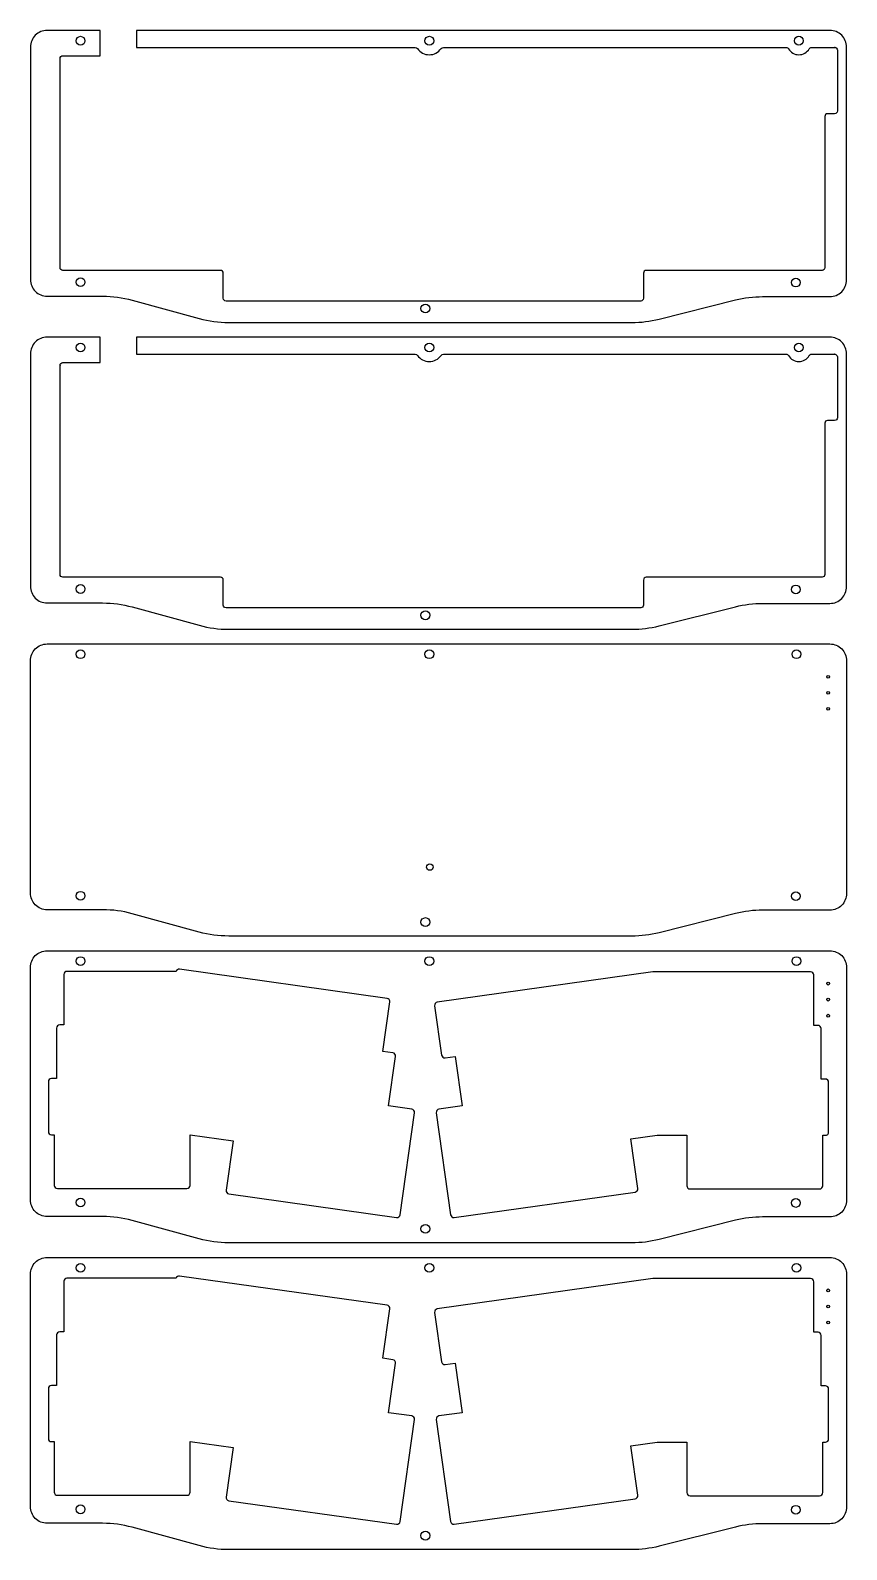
# Model space of a CAD drawing. Header units: millimetres. Extents: x 56 to 348, y 28 to 572.
import ezdxf

# ---------------------------------------------------------------- set-up
doc = ezdxf.new("R2010")
doc.units = ezdxf.units.MM
doc.layers.get('0').update_dxf_attribs({"linetype": 'CONTINUOUS'})

msp = doc.modelspace()

# ---------------------------------------------------------------- linework, layer by layer
for points in [[(80.66, 572.44), (61.59, 572.44, 0.414214), (55.59, 566.44), (55.59, 485.14), (55.59, 483.13, 0.414214), (61.59, 477.13), (62.12, 477.13), (65, 477.13), (81.48, 477.13, -0.066919), (92.04, 475.71), (116.11, 469.12, 0.066919), (126.67, 467.7), (211.18, 467.7), (271.21, 467.7, 0.061512), (280.94, 468.9), (308.35, 475.78, -0.061511), (318.08, 476.98), (342.19, 476.98, 0.414214), (348.19, 482.98), (348.19, 566.44, 0.414214), (342.19, 572.44), (93.68, 572.44), (93.68, 571), (93.68, 567), (93.68, 566.34), (95, 566.34), (168, 566.34), (193.51, 566.34, -0.244873), (194.33, 565.91, 0.520985), (202.81, 565.91, -0.244873), (203.63, 566.34), (280, 566.34), (326.5, 566.34, -0.267138), (327.36, 565.84, 0.575332), (334.8, 565.84, -0.267138), (335.66, 566.34), (344.05, 566.34), (343.89, 566.34, -0.414214), (344.89, 565.33), (344.89, 563.7), (344.89, 546.32), (344.89, 543.56, -0.414214), (343.89, 542.56), (341.38, 542.56, 0.414214), (340.38, 541.56), (340.38, 507), (340.38, 506.27), (340.38, 488.17), (340.38, 487.38, -0.414214), (339.38, 486.37), (335, 486.37), (291, 486.37), (276.38, 486.37, 0.414214), (275.37, 485.37), (275.37, 478.38), (275.37, 476.38, -0.414214), (274.38, 475.38), (212, 475.38), (211, 475.38), (129, 475.38), (125.72, 475.38, -0.414214), (124.72, 476.38), (124.72, 477), (124.72, 485.37, 0.414214), (123.73, 486.37), (111.72, 486.37), (67.22, 486.37, -0.414214), (66.22, 487.38), (66.22, 492.38), (66.22, 562.38), (66.22, 562.34, -0.414214), (67.22, 563.34), (68, 563.34), (76, 563.34), (80.66, 563.34), (80.66, 564), (80.66, 570)], [(80.66, 462.44), (61.59, 462.44, 0.414214), (55.59, 456.44), (55.59, 375.14), (55.59, 373.13, 0.414214), (61.59, 367.13), (62.12, 367.13), (65, 367.13), (81.48, 367.13, -0.066919), (92.04, 365.71), (116.11, 359.12, 0.066919), (126.67, 357.7), (211.18, 357.7), (271.21, 357.7, 0.061512), (280.94, 358.9), (308.35, 365.78, -0.061511), (318.08, 366.98), (342.19, 366.98, 0.414214), (348.19, 372.98), (348.19, 456.44, 0.414214), (342.19, 462.44), (93.68, 462.44), (93.68, 461), (93.68, 457), (93.68, 456.33), (95, 456.33), (168, 456.33), (193.51, 456.33, -0.244873), (194.33, 455.91, 0.520985), (202.81, 455.91, -0.244873), (203.63, 456.33), (280, 456.33), (326.5, 456.33, -0.267138), (327.36, 455.84, 0.575332), (334.8, 455.84, -0.267138), (335.66, 456.33), (344.05, 456.33), (343.89, 456.33, -0.414214), (344.89, 455.33), (344.89, 453.7), (344.89, 436.32), (344.89, 433.56, -0.414214), (343.89, 432.56), (341.38, 432.56, 0.414214), (340.38, 431.56), (340.38, 397), (340.38, 396.27), (340.38, 378.17), (340.38, 377.38, -0.414214), (339.38, 376.37), (335, 376.37), (291, 376.37), (276.38, 376.37, 0.414214), (275.37, 375.37), (275.37, 368.38), (275.37, 366.38, -0.414214), (274.38, 365.38), (212, 365.38), (211, 365.38), (129, 365.38), (125.72, 365.38, -0.414214), (124.72, 366.38), (124.72, 367), (124.72, 375.37, 0.414214), (123.73, 376.37), (111.72, 376.37), (67.22, 376.37, -0.414214), (66.22, 377.38), (66.22, 382.38), (66.22, 452.38), (66.22, 452.33, -0.414214), (67.22, 453.34), (68, 453.34), (76, 453.34), (80.66, 453.34), (80.66, 454), (80.66, 460)], [(348.19, 346.44), (348.19, 262.98, -0.414214), (342.19, 256.98), (318.08, 256.98, 0.061512), (308.35, 255.78), (280.94, 248.9, -0.061512), (271.21, 247.7), (211.18, 247.7), (126.67, 247.7, -0.066919), (116.11, 249.12), (92.04, 255.71, 0.066919), (81.48, 257.13), (65, 257.13), (62.12, 257.13), (61.59, 257.13, -0.414214), (55.59, 263.13), (55.59, 265.14), (55.59, 346.44, -0.414214), (61.59, 352.44), (342.19, 352.44, -0.414214)], [(62.12, 147.13), (61.59, 147.13, -0.414214), (55.59, 153.13), (55.59, 155.14), (55.59, 236.44, -0.414214), (61.59, 242.44), (342.19, 242.44, -0.414214), (348.19, 236.44), (348.19, 152.98, -0.414214), (342.19, 146.98), (318.08, 146.98, 0.061512), (308.35, 145.78), (280.94, 138.9, -0.061512), (271.21, 137.7), (211.18, 137.7), (126.67, 137.7, -0.066919), (116.11, 139.12), (92.04, 145.71, 0.066919), (81.48, 147.13), (65, 147.13)], [(188.14, 147.77), (193.28, 184.33, 0.414117), (192.31, 185.62), (184.01, 186.78), (186.5, 204.52, 0.414205), (185.53, 205.81), (181.95, 206.31), (184.44, 224.07, 0.414071), (183.47, 225.35), (109.04, 235.79, 0.355001), (107.81, 235.05), (68.7, 235.05, 0.414214), (67.56, 233.92), (67.56, 215.81), (66.13, 215.81, 0.414214), (64.99, 214.68), (64.99, 196.57), (63.17, 196.57, 0.414214), (62.04, 195.43), (62.04, 177.56, 0.414214), (63.17, 176.42), (64.13, 176.42), (64.13, 158.32, 0.414214), (65.27, 157.18), (111.72, 157.18, 0.414214), (112.86, 158.32), (112.86, 176.44), (128.23, 174.27), (125.74, 156.54, 0.414237), (126.71, 155.25), (186.86, 146.8, 0.413985)], [(341.74, 177.41), (341.74, 195.28, 0.414214), (340.61, 196.42), (339.08, 196.42), (339.08, 214.52, 0.414214), (337.94, 215.66), (336.41, 215.66), (336.41, 233.76, 0.414214), (335.27, 234.9), (278.88, 234.9, 0.034999), (278.72, 234.89), (201.47, 224.01, 0.414136), (200.51, 222.72), (203, 205.02, 0.414199), (204.28, 204.06), (207.87, 204.56), (210.37, 186.78), (202.06, 185.62, 0.414207), (201.09, 184.33), (206.23, 147.77, 0.414306), (207.52, 146.8), (272.38, 155.92, 0.414185), (273.35, 157.2), (270.86, 174.94), (280.32, 176.27), (290.92, 176.27), (290.92, 158.17, 0.414214), (292.06, 157.03), (338.51, 157.03, 0.414214), (339.64, 158.17), (339.64, 176.27), (340.61, 176.27, 0.414214)], [(62.12, 37.13), (61.59, 37.13, -0.414214), (55.59, 43.13), (55.59, 45.14), (55.59, 126.44, -0.414214), (61.59, 132.44), (342.19, 132.44, -0.414214), (348.19, 126.44), (348.19, 42.98, -0.414214), (342.19, 36.98), (318.08, 36.98, 0.061512), (308.35, 35.78), (280.94, 28.9, -0.061512), (271.21, 27.7), (211.18, 27.7), (126.67, 27.7, -0.066919), (116.11, 29.12), (92.04, 35.71, 0.066919), (81.48, 37.13), (65, 37.13)], [(188.14, 37.77), (193.28, 74.33, 0.414117), (192.31, 75.62), (184.01, 76.78), (186.5, 94.52, 0.414205), (185.53, 95.81), (181.95, 96.31), (184.44, 114.07, 0.414071), (183.47, 115.35), (109.04, 125.79, 0.355001), (107.81, 125.05), (68.7, 125.05, 0.414214), (67.56, 123.92), (67.56, 105.81), (66.13, 105.81, 0.414214), (64.99, 104.68), (64.99, 86.57), (63.17, 86.57, 0.414214), (62.04, 85.43), (62.04, 67.56, 0.414214), (63.17, 66.42), (64.13, 66.42), (64.13, 48.32, 0.414214), (65.27, 47.18), (111.72, 47.18, 0.414214), (112.86, 48.32), (112.86, 66.44), (128.23, 64.27), (125.74, 46.54, 0.414237), (126.71, 45.25), (186.86, 36.8, 0.413985)], [(341.74, 67.41), (341.74, 85.28, 0.414214), (340.61, 86.42), (339.08, 86.42), (339.08, 104.52, 0.414214), (337.94, 105.66), (336.41, 105.66), (336.41, 123.76, 0.414214), (335.27, 124.9), (278.88, 124.9, 0.034999), (278.72, 124.89), (201.47, 114.01, 0.414136), (200.51, 112.72), (203, 95.02, 0.414199), (204.28, 94.06), (207.87, 94.56), (210.37, 76.78), (202.06, 75.62, 0.414207), (201.09, 74.33), (206.23, 37.77, 0.414306), (207.52, 36.8), (272.38, 45.92, 0.414185), (273.35, 47.2), (270.86, 64.94), (280.32, 66.27), (290.92, 66.27), (290.92, 48.17, 0.414214), (292.06, 47.03), (338.51, 47.03, 0.414214), (339.64, 48.17), (339.64, 66.27), (340.61, 66.27, 0.414214)]]:
    msp.add_lwpolyline(points, format="xyb", close=True)
for centre, radius in [((73.59, 568.74), 1.57), ((198.61, 568.74), 1.57), ((331.05, 568.74), 1.58), ((73.59, 482.15), 1.57), ((330, 482), 1.57), ((197.19, 472.72), 1.58), ((73.59, 458.74), 1.57), ((198.61, 458.74), 1.57), ((331.05, 458.74), 1.58), ((73.59, 372.15), 1.57), ((330, 372), 1.57), ((197.19, 362.72), 1.58), ((73.59, 348.74), 1.57), ((198.61, 348.74), 1.57), ((330.19, 348.74), 1.57), ((341.59, 340.65), 0.5), ((341.59, 334.9), 0.5), ((341.59, 329.15), 0.5), ((198.8, 272.45), 1.16), ((73.59, 262.15), 1.57), ((330, 262), 1.57), ((197.19, 252.72), 1.58), ((73.59, 238.74), 1.57), ((198.61, 238.74), 1.57), ((330.19, 238.74), 1.57), ((341.59, 230.65), 0.5), ((341.59, 224.9), 0.5), ((341.59, 219.15), 0.5), ((73.59, 152.15), 1.57), ((330, 152), 1.57), ((197.19, 142.72), 1.58), ((73.59, 128.74), 1.57), ((198.61, 128.74), 1.57), ((330.19, 128.74), 1.57), ((341.59, 120.65), 0.5), ((341.59, 114.9), 0.5), ((341.59, 109.15), 0.5), ((73.59, 42.15), 1.57), ((330, 42), 1.57), ((197.19, 32.72), 1.58)]:
    msp.add_circle(centre, radius)

doc.saveas('drawing.dxf')
